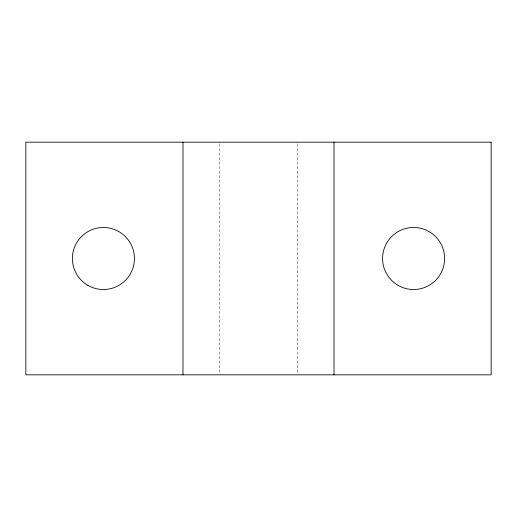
<?xml version="1.0" encoding="UTF-8"?>
<svg xmlns="http://www.w3.org/2000/svg" width="517" height="517" viewBox="0 0 517 517"><rect width="100%" height="100%" fill="white"/><g stroke="black" fill="none" stroke-linecap="round" stroke-linejoin="round"><path stroke-width="0.39" stroke-dasharray="2.58 1.94" d="M297.275 143.791L297.275 374.017M219.725 143.791L219.725 374.017"/><path stroke-width="0.78" d="M334.008 142.175L334.008 374.825M182.992 142.175L182.992 374.825M491.15 142.175L25.85 142.175L25.85 374.825L491.15 374.825L491.15 142.175M87.89 285.365A31.02 31.02 0 0 0 134.42 258.5A31.02 31.02 0 0 0 87.89 231.635A31.02 31.02 0 0 0 87.89 285.365M398.09 285.365A31.02 31.02 0 0 0 444.62 258.5A31.02 31.02 0 0 0 398.09 231.635A31.02 31.02 0 0 0 398.09 285.365"/></g></svg>
